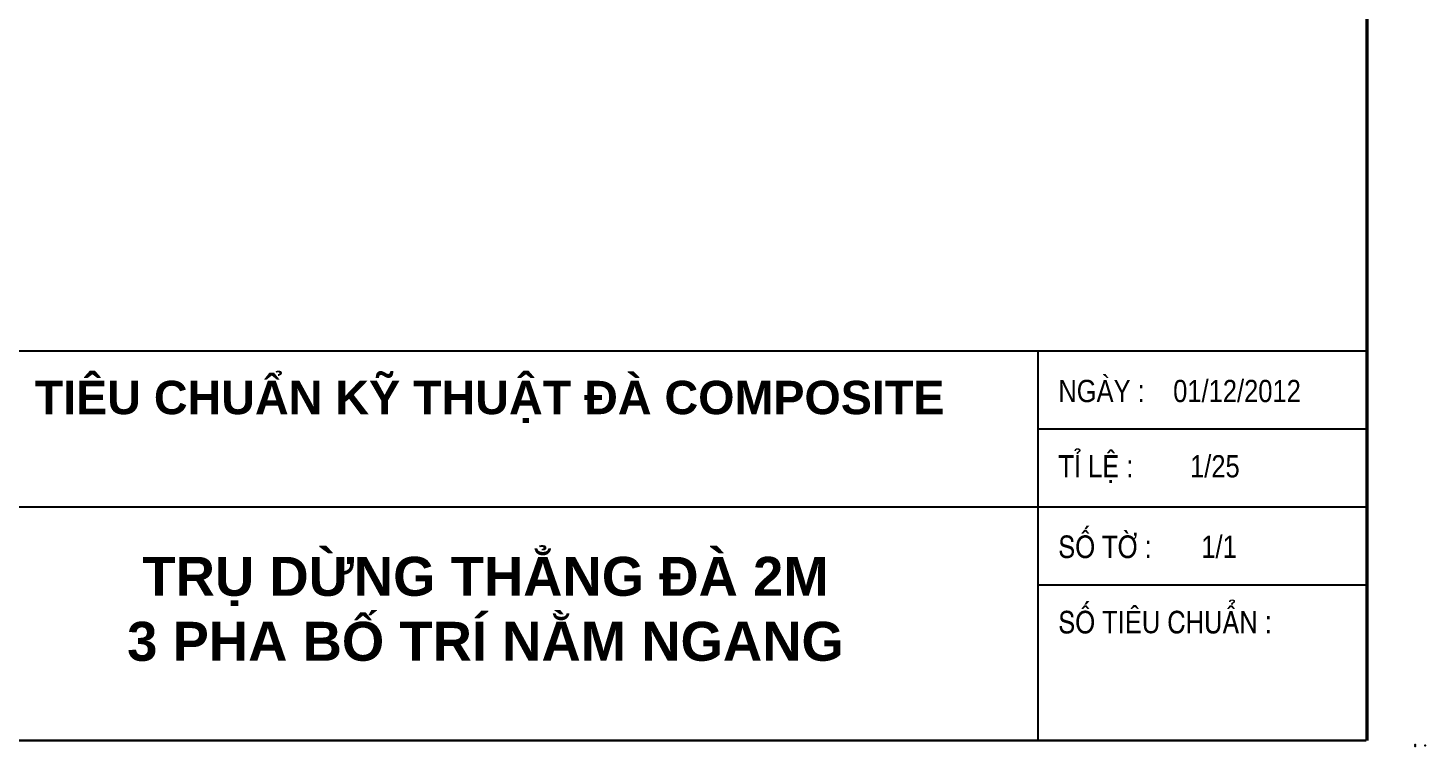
# Model space of a CAD drawing. Header units: millimetres. Extents: x 2635 to 48045, y -9970 to 7555.
# Drawn here: x 37761 to 40898, y -9970 to -8358 of the extents above; entities that cross this region are included whole.
import ezdxf

# ---------------------------------------------------------------- set-up
doc = ezdxf.new("R2010")
doc.units = ezdxf.units.MM
doc.styles.add('Standard_1', font='VHELVEN_0.TTF')
doc.styles.add('Standard_2', font='VHELVCN_0.TTF')

msp = doc.modelspace()

# ---------------------------------------------------------------- linework, layer by layer
at = {"color": 2}
for p, q in [((40765.404, -2955.07), (40765.404, -9955.07)), ((40765.404, -2956.07), (40765.404, -9956.07)), ((40765.404, -2957.07), (40765.404, -9957.07)), ((40765.404, -2958.07), (40765.404, -9958.07)), ((40766.404, -2955.07), (40766.404, -9955.07)), ((40766.404, -2956.07), (40766.404, -9956.07)), ((40766.404, -2957.07), (40766.404, -9957.07)), ((40766.404, -2958.07), (40766.404, -9958.07)), ((40767.404, -2955.07), (40767.404, -9955.07)), ((40767.404, -2956.07), (40767.404, -9956.07)), ((40767.404, -2957.07), (40767.404, -9957.07)), ((40767.404, -2958.07), (40767.404, -9958.07)), ((40768.404, -2955.07), (40768.404, -9955.07)), ((40768.404, -2956.07), (40768.404, -9956.07)), ((40768.404, -2957.07), (40768.404, -9957.07)), ((40768.404, -2958.07), (40768.404, -9958.07)), ((40765.404, -9958.07), (36015.404, -9958.07)), ((36015.404, -9958.07), (40765.404, -9958.07)), ((36029.028, -9958.07), (40765.404, -9958.07)), ((40765.404, -9958.07), (36029.028, -9958.07))]:
    msp.add_line(p, q, dxfattribs=at)
for p, q in [((36029.028, -9083.07), (40765.404, -9083.07)), ((40029.028, -9958.07), (40029.028, -9083.07)), ((40029.028, -9258.07), (40765.404, -9258.07)), ((36029.028, -9433.07), (40765.404, -9433.07)), ((40029.028, -9608.07), (40765.404, -9608.07))]:
    msp.add_line(p, q)
for p in [(40875.517, -9967.247), (40875.517, -9967.247), (40875.517, -9967.247), (40875.517, -9967.247), (40875.517, -9970.349), (40875.517, -9970.349), (40897.539, -9969.083)]:
    msp.add_point(p)

# ---------------------------------------------------------------- texts
for s, insert, char_height, width, attachment_point, style in [('{\\fVNI-Helve|b1|i0|c0|p2;TIEÂU CHUAÅN KYÕ THUAÄT ÑAØ COMPOSITE}', (38797.064, -9150.202), 75, 2186, 2, 'Standard_1'), ('NGAØY :    01/12/2012', (40074.127, -9173.435), 50, 735.25, 4, 'Standard_2'), ('TÆ LEÄ :        1/25', (40074.127, -9348.435), 50, 564.5, 4, 'Standard_2'), ('SOÁ TÔØ :       1/1', (40074.127, -9523.435), 50, 564.5, 4, 'Standard_2'), ('{\\fVNI-Helve|b1|i0|c0|p2;TRUÏ DÖØNG THAÚNG ÑAØ 2M \\P3 PHA BOÁ TRÍ NAÈM NGANG}', (38787.93, -9545.489), 87.5, 1740.60185, 2, 'Standard_1'), ('SOÁ TIEÂU CHUAÅN :', (40074.127, -9692.716), 50, 1194.9597, 4, 'Standard_2'), ('{\\H0.6809x;               }', (40431.27, -9816.966), 73.4375, 301.9351, 4, 'Standard_2')]:
    msp.add_mtext(s, dxfattribs=dict(insert=insert, char_height=char_height, width=width, attachment_point=attachment_point, style=style))

doc.saveas('drawing.dxf')
